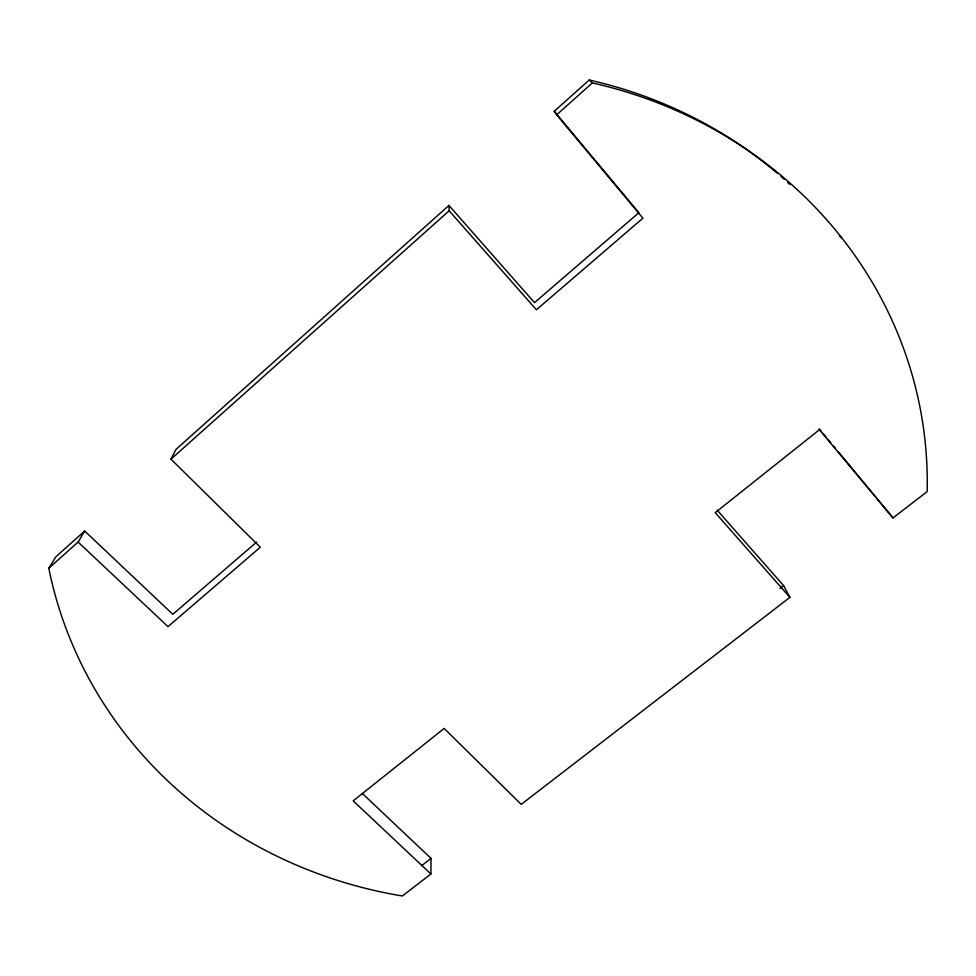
<?xml version="1.0" encoding="UTF-8"?>
<svg xmlns="http://www.w3.org/2000/svg" width="976" height="976" viewBox="0 0 976 976"><rect width="100%" height="100%" fill="white"/><g stroke="black" fill="none" stroke-linecap="round" stroke-linejoin="round"><path stroke-width="1.46" d="M256.639 542.07L172.801 614.319L84.68 531.017L55.864 556.771L48.8 568.239A443.25 415.215 -4.9 0 0 402.356 895.992L430.916 873.984L431.026 858.392L362.377 793.5M84.68 531.017L78.104 542.07L167.994 626.629L260.311 547.231L170.971 459.159L175.936 449.448L448.923 205.436L534.506 302.645L638.877 212.707L554.258 111.264L589.236 80.008A435.101 408.615 -4.9 0 1 777.506 173.46M48.8 568.239L78.104 542.07M170.971 459.159L449.155 210.792L448.923 205.436M449.155 210.792L536.41 309.77L642.903 218.185L556.649 114.814L592.359 82.923A443.25 415.215 -4.9 0 1 927.151 491.611L892.991 517.927L819.401 429.721L715.237 512.656L789.901 597.361L521.221 804.395L444.165 728.438L353.19 800.869L430.916 873.984M421.656 865.627L431.026 858.392M780.019 588.443L783.63 585.649L717.226 510.204M839.311 235.924L841.544 237.583M589.236 80.008L592.359 82.923M819.084 428.72L821.023 431.038M822.951 433.356L825.842 436.821M827.782 439.139L830.674 442.616M833.565 446.093L835.505 448.399M838.396 451.876L892.991 517.927M554.258 111.264L556.649 114.814M783.63 585.649L789.901 597.361M780.922 176.412A435.101 408.615 -4.9 0 1 784.314 179.389M787.656 182.402A435.101 408.615 -4.9 0 1 789.865 184.427"/></g></svg>
